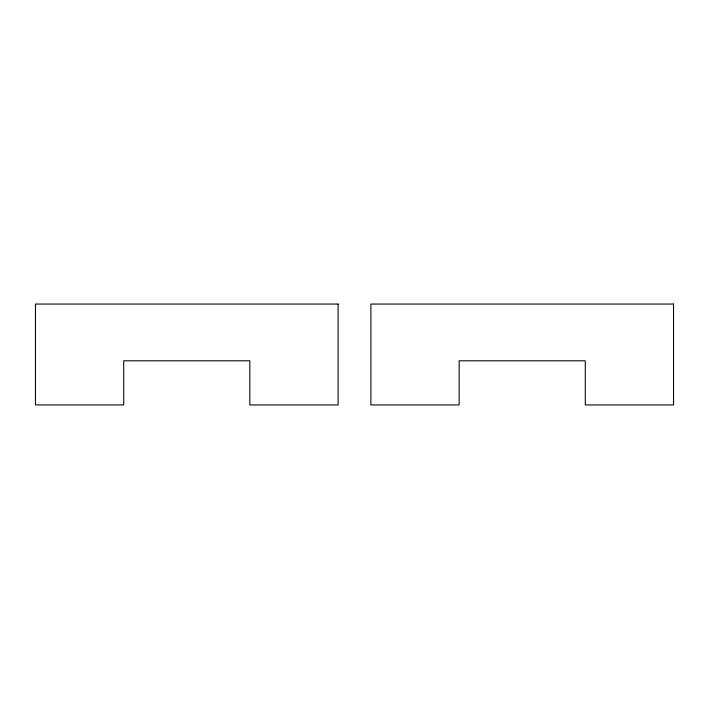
<?xml version="1.0" encoding="UTF-8"?>
<svg xmlns="http://www.w3.org/2000/svg" width="709" height="709" viewBox="0 0 709 709"><rect width="100%" height="100%" fill="white"/><g stroke="black" fill="none" stroke-linecap="round" stroke-linejoin="round"><path stroke-width="1.06" d="M338.104 304.055L35.45 304.055L35.45 404.945L123.72 404.945L123.72 360.801L249.834 360.801L249.834 404.945L338.104 404.945L338.104 304.055M673.55 304.055L370.896 304.055L370.896 404.945L459.166 404.945L459.166 360.801L585.279 360.801L585.279 404.945L673.55 404.945L673.55 304.055"/></g></svg>
